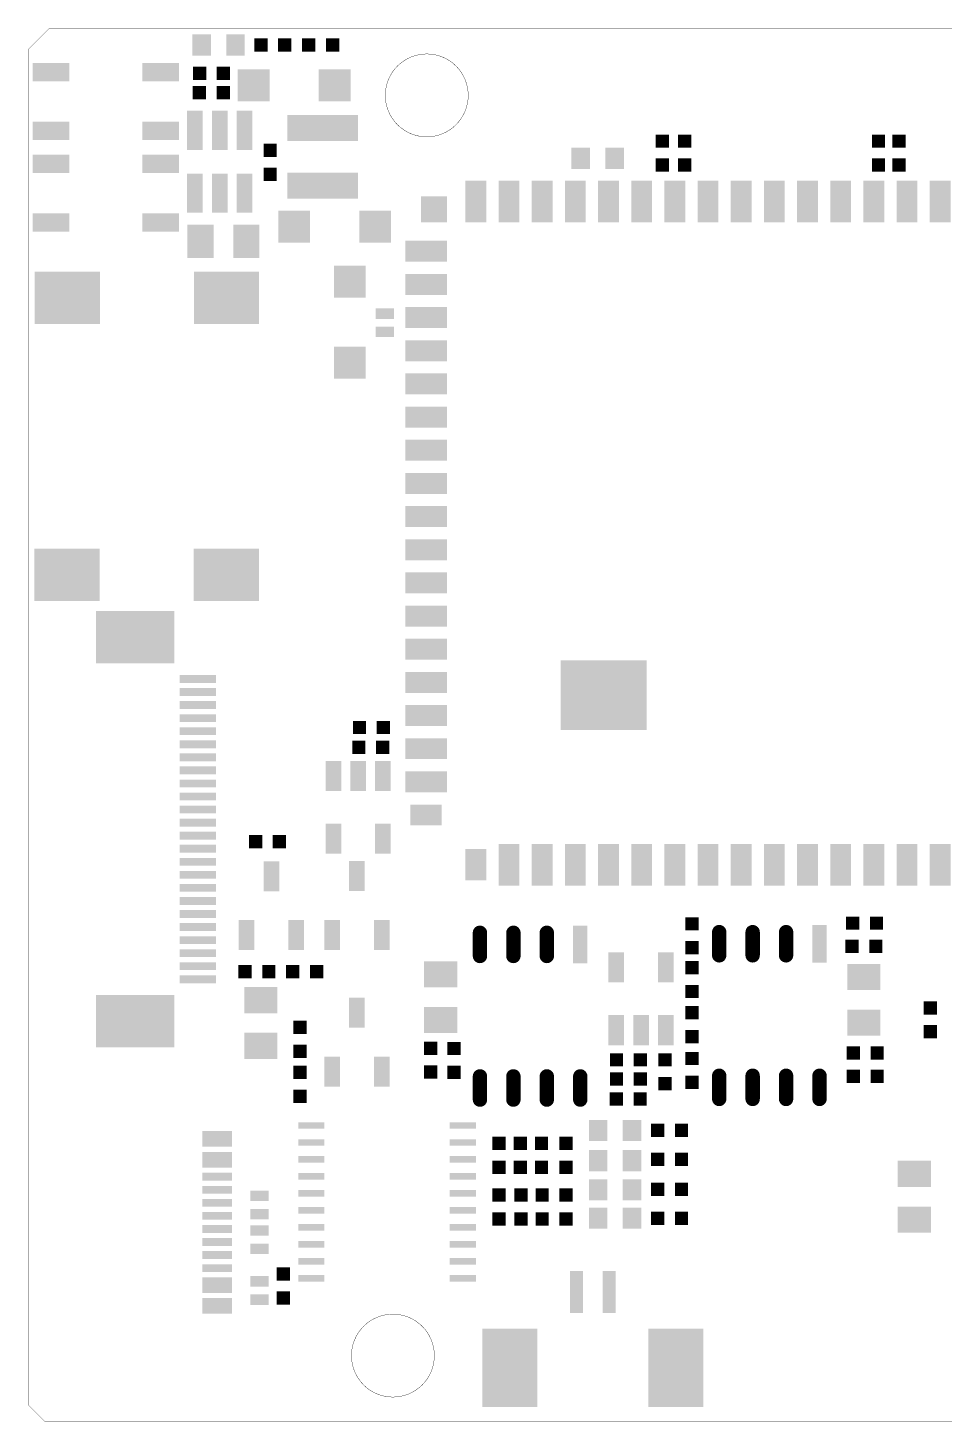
# Model space of a CAD drawing. Header units: millimetres. Extents: x 47.5 to 116.1, y 61.8 to 115.2.
# Drawn here: x 47.5 to 82.6, y 61.8 to 115.2 of the extents above; entities that cross this region are included whole.
import ezdxf

# ---------------------------------------------------------------- set-up
doc = ezdxf.new("R2010")
doc.units = ezdxf.units.MM
doc.layers.add('KeepOutLayer', color=6, linetype='Continuous')
doc.layers.add('TopPaste', color=8, linetype='Continuous')

# ---------------------------------------------------------------- blocks, each defined once
blk = doc.blocks.new('C0805_M_1')
at = {"layer": 'TopPaste'}
for points in [[(-0.093599, -0.635), (0.906399, -0.635), (-0.093599, 0.635), (0.906399, 0.635)], [(1.659001, -0.635), (2.658999, -0.635), (1.659001, 0.635), (2.658999, 0.635)]]:
    blk.add_solid(points, dxfattribs=at)
blk = doc.blocks.new('R0402_M_4')
at = {"layer": 'TopPaste'}
for points in [[(-0.7112, -0.254), (-0.2032, -0.254), (-0.7112, 0.254), (-0.2032, 0.254)], [(0.2032, -0.254), (0.7112, -0.254), (0.2032, 0.254), (0.7112, 0.254)]]:
    blk.add_solid(points, dxfattribs=at)
blk = doc.blocks.new('C0402_M_5')
at = {"layer": 'TopPaste'}
for points in [[(-0.7112, -0.254), (-0.2032, -0.254), (-0.7112, 0.254), (-0.2032, 0.254)], [(0.2032, -0.254), (0.7112, -0.254), (0.2032, 0.254), (0.7112, 0.254)]]:
    blk.add_solid(points, dxfattribs=at)
blk = doc.blocks.new('SOT23_5___6')
at = {"layer": 'TopPaste'}
for points in [[(-1.25, 0.627), (-0.65, 0.627), (-1.25, 1.777), (-0.65, 1.777)], [(0.65, 0.627), (1.25, 0.627), (0.65, 1.777), (1.25, 1.777)], [(-1.25, -1.777), (-0.65, -1.777), (-1.25, -0.627), (-0.65, -0.627)], [(-0.3, -1.777), (0.3, -1.777), (-0.3, -0.627), (0.3, -0.627)], [(0.65, -1.777), (1.25, -1.777), (0.65, -0.627), (1.25, -0.627)]]:
    blk.add_solid(points, dxfattribs=at)
blk = doc.blocks.new('R0402_M_7')
at = {"layer": 'TopPaste'}
for points in [[(-0.7112, -0.254), (-0.2032, -0.254), (-0.7112, 0.254), (-0.2032, 0.254)], [(0.2032, -0.254), (0.7112, -0.254), (0.2032, 0.254), (0.7112, 0.254)]]:
    blk.add_solid(points, dxfattribs=at)
blk = doc.blocks.new('R0402_M_8')
at = {"layer": 'TopPaste'}
for points in [[(-0.7112, -0.254), (-0.2032, -0.254), (-0.7112, 0.254), (-0.2032, 0.254)], [(0.2032, -0.254), (0.7112, -0.254), (0.2032, 0.254), (0.7112, 0.254)]]:
    blk.add_solid(points, dxfattribs=at)
blk = doc.blocks.new('C0402_M_9')
at = {"layer": 'TopPaste'}
for points in [[(-0.7112, -0.254), (-0.2032, -0.254), (-0.7112, 0.254), (-0.2032, 0.254)], [(0.2032, -0.254), (0.7112, -0.254), (0.2032, 0.254), (0.7112, 0.254)]]:
    blk.add_solid(points, dxfattribs=at)
blk = doc.blocks.new('C0402_M_10')
at = {"layer": 'TopPaste'}
for points in [[(-0.7112, -0.254), (-0.2032, -0.254), (-0.7112, 0.254), (-0.2032, 0.254)], [(0.2032, -0.254), (0.7112, -0.254), (0.2032, 0.254), (0.7112, 0.254)]]:
    blk.add_solid(points, dxfattribs=at)
blk = doc.blocks.new('R0402_M_11')
at = {"layer": 'TopPaste'}
for points in [[(-0.7112, -0.254), (-0.2032, -0.254), (-0.7112, 0.254), (-0.2032, 0.254)], [(0.2032, -0.254), (0.7112, -0.254), (0.2032, 0.254), (0.7112, 0.254)]]:
    blk.add_solid(points, dxfattribs=at)
blk = doc.blocks.new('R0402_M_12')
at = {"layer": 'TopPaste'}
for points in [[(-0.7112, -0.254), (-0.2032, -0.254), (-0.7112, 0.254), (-0.2032, 0.254)], [(0.2032, -0.254), (0.7112, -0.254), (0.2032, 0.254), (0.7112, 0.254)]]:
    blk.add_solid(points, dxfattribs=at)
blk = doc.blocks.new('0603_LED_13')
at = {"layer": 'TopPaste'}
for points in [[(-0.294, -0.406), (-0.294, 0.406), (-1.006, -0.406), (-1.006, 0.406)], [(1.006, -0.406), (1.006, 0.406), (0.294, -0.406), (0.294, 0.406)]]:
    blk.add_solid(points, dxfattribs=at)
blk = doc.blocks.new('0603_LED_14')
at = {"layer": 'TopPaste'}
for points in [[(-0.294, -0.406), (-0.294, 0.406), (-1.006, -0.406), (-1.006, 0.406)], [(1.006, -0.406), (1.006, 0.406), (0.294, -0.406), (0.294, 0.406)]]:
    blk.add_solid(points, dxfattribs=at)
blk = doc.blocks.new('K210______15')
at = {"layer": 'TopPaste'}
for points in [[(1.505, 24.6), (2.305, 24.6), (1.505, 26.2), (2.305, 26.2)], [(2.775, 24.6), (3.575, 24.6), (2.775, 26.2), (3.575, 26.2)], [(4.045, 24.6), (4.845, 24.6), (4.045, 26.2), (4.845, 26.2)], [(5.315, 24.6), (6.115, 24.6), (5.315, 26.2), (6.115, 26.2)], [(6.585, 24.6), (7.385, 24.6), (6.585, 26.2), (7.385, 26.2)], [(7.855, 24.6), (8.655, 24.6), (7.855, 26.2), (8.655, 26.2)], [(9.125, 24.6), (9.925, 24.6), (9.125, 26.2), (9.925, 26.2)], [(10.395, 24.6), (11.195, 24.6), (10.395, 26.2), (11.195, 26.2)], [(11.665, 24.6), (12.465, 24.6), (11.665, 26.2), (12.465, 26.2)], [(12.935, 24.6), (13.735, 24.6), (12.935, 26.2), (13.735, 26.2)], [(14.205, 24.6), (15.005, 24.6), (14.205, 26.2), (15.005, 26.2)], [(15.475, 24.6), (16.275, 24.6), (15.475, 26.2), (16.275, 26.2)], [(16.745, 24.6), (17.545, 24.6), (16.745, 26.2), (17.545, 26.2)], [(18.015, 24.6), (18.815, 24.6), (18.015, 26.2), (18.815, 26.2)], [(19.285, 24.6), (20.085, 24.6), (19.285, 26.2), (20.085, 26.2)], [(20.555, 24.6), (21.355, 24.6), (20.555, 26.2), (21.355, 26.2)], [(21.825, 24.6), (22.625, 24.6), (21.825, 26.2), (22.625, 26.2)], [(23.095, 24.6), (23.895, 24.6), (23.095, 26.2), (23.895, 26.2)], [(-0.2, 25.6), (-0.2, 24.6), (0.8, 25.6), (0.8, 24.6)], [(24.6, 25.6), (24.6, 24.6), (25.6, 25.6), (25.6, 24.6)], [(-0.8, 23.895), (-0.8, 23.095), (0.8, 23.895), (0.8, 23.095)], [(24.6, 23.895), (24.6, 23.095), (26.2, 23.895), (26.2, 23.095)], [(-0.8, 22.625), (-0.8, 21.825), (0.8, 22.625), (0.8, 21.825)], [(24.6, 22.625), (24.6, 21.825), (26.2, 22.625), (26.2, 21.825)], [(-0.8, 21.355), (-0.8, 20.555), (0.8, 21.355), (0.8, 20.555)], [(24.6, 21.355), (24.6, 20.555), (26.2, 21.355), (26.2, 20.555)], [(-0.8, 20.085), (-0.8, 19.285), (0.8, 20.085), (0.8, 19.285)], [(24.6, 20.085), (24.6, 19.285), (26.2, 20.085), (26.2, 19.285)], [(-0.8, 18.815), (-0.8, 18.015), (0.8, 18.815), (0.8, 18.015)], [(24.6, 18.815), (24.6, 18.015), (26.2, 18.815), (26.2, 18.015)], [(-0.8, 17.545), (-0.8, 16.745), (0.8, 17.545), (0.8, 16.745)], [(24.6, 17.545), (24.6, 16.745), (26.2, 17.545), (26.2, 16.745)], [(-0.8, 16.275), (-0.8, 15.475), (0.8, 16.275), (0.8, 15.475)], [(24.6, 16.275), (24.6, 15.475), (26.2, 16.275), (26.2, 15.475)], [(-0.8, 15.005), (-0.8, 14.205), (0.8, 15.005), (0.8, 14.205)], [(24.6, 15.005), (24.6, 14.205), (26.2, 15.005), (26.2, 14.205)], [(-0.8, 13.735), (-0.8, 12.935), (0.8, 13.735), (0.8, 12.935)], [(24.6, 13.735), (24.6, 12.935), (26.2, 13.735), (26.2, 12.935)], [(-0.8, 12.465), (-0.8, 11.665), (0.8, 12.465), (0.8, 11.665)], [(24.6, 12.465), (24.6, 11.665), (26.2, 12.465), (26.2, 11.665)], [(-0.8, 11.195), (-0.8, 10.395), (0.8, 11.195), (0.8, 10.395)], [(24.6, 11.195), (24.6, 10.395), (26.2, 11.195), (26.2, 10.395)], [(-0.8, 9.925), (-0.8, 9.125), (0.8, 9.925), (0.8, 9.125)], [(24.6, 9.925), (24.6, 9.125), (26.2, 9.925), (26.2, 9.125)], [(-0.8, 8.655), (-0.8, 7.855), (0.8, 8.655), (0.8, 7.855)], [(24.6, 8.655), (24.6, 7.855), (26.2, 8.655), (26.2, 7.855)], [(17.567, 8.451), (17.567, 5.149), (20.234, 8.451), (20.234, 5.149)], [(-0.8, 7.385), (-0.8, 6.585), (0.8, 7.385), (0.8, 6.585)], [(24.6, 7.385), (24.6, 6.585), (26.2, 7.385), (26.2, 6.585)], [(-0.8, 6.115), (-0.8, 5.315), (0.8, 6.115), (0.8, 5.315)], [(24.6, 6.115), (24.6, 5.315), (26.2, 6.115), (26.2, 5.315)], [(-0.8, 4.845), (-0.8, 4.045), (0.8, 4.845), (0.8, 4.045)], [(24.6, 4.845), (24.6, 4.045), (26.2, 4.845), (26.2, 4.045)], [(-0.8, 3.575), (-0.8, 2.775), (0.8, 3.575), (0.8, 2.775)], [(24.6, 3.575), (24.6, 2.775), (26.2, 3.575), (26.2, 2.775)], [(-0.8, 2.305), (-0.8, 1.505), (0.8, 2.305), (0.8, 1.505)], [(24.8, 2.305), (24.8, 1.505), (26, 2.305), (26, 1.505)], [(-0.2, 0.8), (-0.2, -0.2), (0.8, 0.8), (0.8, -0.2)], [(1.505, -0.8), (2.305, -0.8), (1.505, 0.8), (2.305, 0.8)], [(2.775, -0.8), (3.575, -0.8), (2.775, 0.8), (3.575, 0.8)], [(4.045, -0.8), (4.845, -0.8), (4.045, 0.8), (4.845, 0.8)], [(5.315, -0.8), (6.115, -0.8), (5.315, 0.8), (6.115, 0.8)], [(6.585, -0.8), (7.385, -0.8), (6.585, 0.8), (7.385, 0.8)], [(7.855, -0.8), (8.655, -0.8), (7.855, 0.8), (8.655, 0.8)], [(9.125, -0.8), (9.925, -0.8), (9.125, 0.8), (9.925, 0.8)], [(10.395, -0.8), (11.195, -0.8), (10.395, 0.8), (11.195, 0.8)], [(11.665, -0.8), (12.465, -0.8), (11.665, 0.8), (12.465, 0.8)], [(12.935, -0.8), (13.735, -0.8), (12.935, 0.8), (13.735, 0.8)], [(14.205, -0.8), (15.005, -0.8), (14.205, 0.8), (15.005, 0.8)], [(15.475, -0.8), (16.275, -0.8), (15.475, 0.8), (16.275, 0.8)], [(16.745, -0.8), (17.545, -0.8), (16.745, 0.8), (17.545, 0.8)], [(18.015, -0.8), (18.815, -0.8), (18.015, 0.8), (18.815, 0.8)], [(19.285, -0.8), (20.085, -0.8), (19.285, 0.8), (20.085, 0.8)], [(20.555, -0.8), (21.355, -0.8), (20.555, 0.8), (21.355, 0.8)], [(21.825, -0.8), (22.625, -0.8), (21.825, 0.8), (22.625, 0.8)], [(23.095, -0.6), (23.895, -0.6), (23.095, 0.6), (23.895, 0.6)]]:
    blk.add_solid(points, dxfattribs=at)
blk = doc.blocks.new('1_25MM_SMT_2P_16')
at = {"layer": 'TopPaste'}
for points in [[(-3.6, 1.4), (-1.5, 1.4), (-3.6, 4.4), (-1.5, 4.4)], [(4.85, 4.4), (2.75, 4.4), (4.85, 1.4), (2.75, 1.4)], [(-0.25, -0.8), (0.25, -0.8), (-0.25, 0.8), (0.25, 0.8)], [(1, -0.8), (1.5, -0.8), (1, 0.8), (1.5, 0.8)]]:
    blk.add_solid(points, dxfattribs=at)
blk = doc.blocks.new('SOD_882_17')
at = {"layer": 'TopPaste'}
for points in [[(0.2, 0.35), (-0.2, 0.35), (0.2, -0.35), (-0.2, -0.35)], [(0.9, 0.35), (0.5, 0.35), (0.9, -0.35), (0.5, -0.35)]]:
    blk.add_solid(points, dxfattribs=at)
blk = doc.blocks.new('SOD_882_18')
at = {"layer": 'TopPaste'}
for points in [[(0.2, 0.35), (-0.2, 0.35), (0.2, -0.35), (-0.2, -0.35)], [(0.9, 0.35), (0.5, 0.35), (0.9, -0.35), (0.5, -0.35)]]:
    blk.add_solid(points, dxfattribs=at)
blk = doc.blocks.new('SOD_882_19')
at = {"layer": 'TopPaste'}
for points in [[(0.2, 0.35), (-0.2, 0.35), (0.2, -0.35), (-0.2, -0.35)], [(0.9, 0.35), (0.5, 0.35), (0.9, -0.35), (0.5, -0.35)]]:
    blk.add_solid(points, dxfattribs=at)
blk = doc.blocks.new('SOD_882_20')
at = {"layer": 'TopPaste'}
for points in [[(0.2, 0.35), (-0.2, 0.35), (0.2, -0.35), (-0.2, -0.35)], [(0.9, 0.35), (0.5, 0.35), (0.9, -0.35), (0.5, -0.35)]]:
    blk.add_solid(points, dxfattribs=at)
blk = doc.blocks.new('TSSOP_20_21')
at = {"layer": 'TopPaste'}
for points in [[(0.125, 6.3), (-0.125, 6.3), (0.125, 5.3), (-0.125, 5.3)], [(0.775, 6.3), (0.525, 6.3), (0.775, 5.3), (0.525, 5.3)], [(1.425, 6.3), (1.175, 6.3), (1.425, 5.3), (1.175, 5.3)], [(2.075, 6.3), (1.825, 6.3), (2.075, 5.3), (1.825, 5.3)], [(2.725, 6.3), (2.475, 6.3), (2.725, 5.3), (2.475, 5.3)], [(3.375, 6.3), (3.125, 6.3), (3.375, 5.3), (3.125, 5.3)], [(4.025, 6.3), (3.775, 6.3), (4.025, 5.3), (3.775, 5.3)], [(4.675, 6.3), (4.425, 6.3), (4.675, 5.3), (4.425, 5.3)], [(5.325, 6.3), (5.075, 6.3), (5.325, 5.3), (5.075, 5.3)], [(5.975, 6.3), (5.725, 6.3), (5.975, 5.3), (5.725, 5.3)], [(0.125, 0.5), (-0.125, 0.5), (0.125, -0.5), (-0.125, -0.5)], [(0.775, 0.5), (0.525, 0.5), (0.775, -0.5), (0.525, -0.5)], [(1.425, 0.5), (1.175, 0.5), (1.425, -0.5), (1.175, -0.5)], [(2.075, 0.5), (1.825, 0.5), (2.075, -0.5), (1.825, -0.5)], [(2.725, 0.5), (2.475, 0.5), (2.725, -0.5), (2.475, -0.5)], [(3.375, 0.5), (3.125, 0.5), (3.375, -0.5), (3.125, -0.5)], [(4.025, 0.5), (3.775, 0.5), (4.025, -0.5), (3.775, -0.5)], [(4.675, 0.5), (4.425, 0.5), (4.675, -0.5), (4.425, -0.5)], [(5.325, 0.5), (5.075, 0.5), (5.325, -0.5), (5.075, -0.5)], [(5.975, 0.5), (5.725, 0.5), (5.975, -0.5), (5.725, -0.5)]]:
    blk.add_solid(points, dxfattribs=at)
blk = doc.blocks.new('R0402_M_22')
at = {"layer": 'TopPaste'}
for points in [[(-0.7112, -0.254), (-0.2032, -0.254), (-0.7112, 0.254), (-0.2032, 0.254)], [(0.2032, -0.254), (0.7112, -0.254), (0.2032, 0.254), (0.7112, 0.254)]]:
    blk.add_solid(points, dxfattribs=at)
blk = doc.blocks.new('R0402_M_23')
at = {"layer": 'TopPaste'}
for points in [[(-0.7112, -0.254), (-0.2032, -0.254), (-0.7112, 0.254), (-0.2032, 0.254)], [(0.2032, -0.254), (0.7112, -0.254), (0.2032, 0.254), (0.7112, 0.254)]]:
    blk.add_solid(points, dxfattribs=at)
blk = doc.blocks.new('R0402_M_24')
at = {"layer": 'TopPaste'}
for points in [[(-0.7112, -0.254), (-0.2032, -0.254), (-0.7112, 0.254), (-0.2032, 0.254)], [(0.2032, -0.254), (0.7112, -0.254), (0.2032, 0.254), (0.7112, 0.254)]]:
    blk.add_solid(points, dxfattribs=at)
blk = doc.blocks.new('R0402_M_25')
at = {"layer": 'TopPaste'}
for points in [[(-0.7112, -0.254), (-0.2032, -0.254), (-0.7112, 0.254), (-0.2032, 0.254)], [(0.2032, -0.254), (0.7112, -0.254), (0.2032, 0.254), (0.7112, 0.254)]]:
    blk.add_solid(points, dxfattribs=at)
blk = doc.blocks.new('R0402_M_26')
at = {"layer": 'TopPaste'}
for points in [[(-0.7112, -0.254), (-0.2032, -0.254), (-0.7112, 0.254), (-0.2032, 0.254)], [(0.2032, -0.254), (0.7112, -0.254), (0.2032, 0.254), (0.7112, 0.254)]]:
    blk.add_solid(points, dxfattribs=at)
blk = doc.blocks.new('R0402_M_27')
at = {"layer": 'TopPaste'}
for points in [[(-0.7112, -0.254), (-0.2032, -0.254), (-0.7112, 0.254), (-0.2032, 0.254)], [(0.2032, -0.254), (0.7112, -0.254), (0.2032, 0.254), (0.7112, 0.254)]]:
    blk.add_solid(points, dxfattribs=at)
blk = doc.blocks.new('0603_LED_28')
at = {"layer": 'TopPaste'}
for points in [[(-0.294, -0.406), (-0.294, 0.406), (-1.006, -0.406), (-1.006, 0.406)], [(1.006, -0.406), (1.006, 0.406), (0.294, -0.406), (0.294, 0.406)]]:
    blk.add_solid(points, dxfattribs=at)
blk = doc.blocks.new('0603_LED_29')
at = {"layer": 'TopPaste'}
for points in [[(-0.294, -0.406), (-0.294, 0.406), (-1.006, -0.406), (-1.006, 0.406)], [(1.006, -0.406), (1.006, 0.406), (0.294, -0.406), (0.294, 0.406)]]:
    blk.add_solid(points, dxfattribs=at)
blk = doc.blocks.new('C0402_M_30')
at = {"layer": 'TopPaste'}
for points in [[(-0.7112, -0.254), (-0.2032, -0.254), (-0.7112, 0.254), (-0.2032, 0.254)], [(0.2032, -0.254), (0.7112, -0.254), (0.2032, 0.254), (0.7112, 0.254)]]:
    blk.add_solid(points, dxfattribs=at)
blk = doc.blocks.new('C0402_M_31')
at = {"layer": 'TopPaste'}
for points in [[(-0.7112, -0.254), (-0.2032, -0.254), (-0.7112, 0.254), (-0.2032, 0.254)], [(0.2032, -0.254), (0.7112, -0.254), (0.2032, 0.254), (0.7112, 0.254)]]:
    blk.add_solid(points, dxfattribs=at)
blk = doc.blocks.new('C0402_M_32')
at = {"layer": 'TopPaste'}
for points in [[(-0.7112, -0.254), (-0.2032, -0.254), (-0.7112, 0.254), (-0.2032, 0.254)], [(0.2032, -0.254), (0.7112, -0.254), (0.2032, 0.254), (0.7112, 0.254)]]:
    blk.add_solid(points, dxfattribs=at)
blk = doc.blocks.new('C0402_M_33')
at = {"layer": 'TopPaste'}
for points in [[(-0.7112, -0.254), (-0.2032, -0.254), (-0.7112, 0.254), (-0.2032, 0.254)], [(0.2032, -0.254), (0.7112, -0.254), (0.2032, 0.254), (0.7112, 0.254)]]:
    blk.add_solid(points, dxfattribs=at)
blk = doc.blocks.new('C0402_M_34')
at = {"layer": 'TopPaste'}
for points in [[(-0.7112, -0.254), (-0.2032, -0.254), (-0.7112, 0.254), (-0.2032, 0.254)], [(0.2032, -0.254), (0.7112, -0.254), (0.2032, 0.254), (0.7112, 0.254)]]:
    blk.add_solid(points, dxfattribs=at)
blk = doc.blocks.new('C0805_M_35')
at = {"layer": 'TopPaste'}
for points in [[(-0.093599, -0.635), (0.906399, -0.635), (-0.093599, 0.635), (0.906399, 0.635)], [(1.659001, -0.635), (2.658999, -0.635), (1.659001, 0.635), (2.658999, 0.635)]]:
    blk.add_solid(points, dxfattribs=at)
blk = doc.blocks.new('SOT23_6___36')
at = {"layer": 'TopPaste'}
for points in [[(-1.25, 0.452), (-0.65, 0.452), (-1.25, 1.952), (-0.65, 1.952)], [(-0.3, 0.452), (0.3, 0.452), (-0.3, 1.952), (0.3, 1.952)], [(0.65, 0.452), (1.25, 0.452), (0.65, 1.952), (1.25, 1.952)], [(-1.25, -1.952), (-0.65, -1.952), (-1.25, -0.452), (-0.65, -0.452)], [(-0.3, -1.952), (0.3, -1.952), (-0.3, -0.452), (0.3, -0.452)], [(0.65, -1.952), (1.25, -1.952), (0.65, -0.452), (1.25, -0.452)]]:
    blk.add_solid(points, dxfattribs=at)
blk = doc.blocks.new('R0402_M_41')
at = {"layer": 'TopPaste'}
for points in [[(-0.7112, -0.254), (-0.2032, -0.254), (-0.7112, 0.254), (-0.2032, 0.254)], [(0.2032, -0.254), (0.7112, -0.254), (0.2032, 0.254), (0.7112, 0.254)]]:
    blk.add_solid(points, dxfattribs=at)
blk = doc.blocks.new('R0402_M_42')
at = {"layer": 'TopPaste'}
for points in [[(-0.7112, -0.254), (-0.2032, -0.254), (-0.7112, 0.254), (-0.2032, 0.254)], [(0.2032, -0.254), (0.7112, -0.254), (0.2032, 0.254), (0.7112, 0.254)]]:
    blk.add_solid(points, dxfattribs=at)
blk = doc.blocks.new('NR3015_43')
at = {"layer": 'TopPaste'}
for points in [[(0.5, 1.35), (-0.5, 1.35), (0.5, -1.35), (-0.5, -1.35)], [(2.71, 1.35), (1.71, 1.35), (2.71, -1.35), (1.71, -1.35)]]:
    blk.add_solid(points, dxfattribs=at)
blk = doc.blocks.new('SOD123_FL_44')
at = {"layer": 'TopPaste'}
for points in [[(0.61, -0.61), (0.61, 0.61), (-0.61, -0.61), (-0.61, 0.61)], [(3.71, -0.61), (3.71, 0.61), (2.49, -0.61), (2.49, 0.61)]]:
    blk.add_solid(points, dxfattribs=at)
blk = doc.blocks.new('SOD123_FL_45')
at = {"layer": 'TopPaste'}
for points in [[(0.61, -0.61), (0.61, 0.61), (-0.61, -0.61), (-0.61, 0.61)], [(3.71, -0.61), (3.71, 0.61), (2.49, -0.61), (2.49, 0.61)]]:
    blk.add_solid(points, dxfattribs=at)
blk = doc.blocks.new('C0402_M_46')
at = {"layer": 'TopPaste'}
for points in [[(-0.7112, -0.254), (-0.2032, -0.254), (-0.7112, 0.254), (-0.2032, 0.254)], [(0.2032, -0.254), (0.7112, -0.254), (0.2032, 0.254), (0.7112, 0.254)]]:
    blk.add_solid(points, dxfattribs=at)
blk = doc.blocks.new('R0402_M_55')
at = {"layer": 'TopPaste'}
for points in [[(-0.7112, -0.254), (-0.2032, -0.254), (-0.7112, 0.254), (-0.2032, 0.254)], [(0.2032, -0.254), (0.7112, -0.254), (0.2032, 0.254), (0.7112, 0.254)]]:
    blk.add_solid(points, dxfattribs=at)
blk = doc.blocks.new('0603_LED_56')
at = {"layer": 'TopPaste'}
for points in [[(-0.294, -0.406), (-0.294, 0.406), (-1.006, -0.406), (-1.006, 0.406)], [(1.006, -0.406), (1.006, 0.406), (0.294, -0.406), (0.294, 0.406)]]:
    blk.add_solid(points, dxfattribs=at)
blk = doc.blocks.new('DC_050_57')
at = {"layer": 'TopPaste'}
for points in [[(6.267, 6.3), (3.766, 6.3), (6.267, 4.3), (3.766, 4.3)], [(12.367, 6.3), (9.867, 6.3), (12.367, 4.3), (9.867, 4.3)], [(6.263, -4.3), (3.763, -4.3), (6.263, -6.3), (3.763, -6.3)], [(12.363, -4.3), (9.863, -4.3), (12.363, -6.3), (9.863, -6.3)]]:
    blk.add_solid(points, dxfattribs=at)
blk = doc.blocks.new('SOT23_5___58')
at = {"layer": 'TopPaste'}
for points in [[(-1.25, 0.627), (-0.65, 0.627), (-1.25, 1.777), (-0.65, 1.777)], [(0.65, 0.627), (1.25, 0.627), (0.65, 1.777), (1.25, 1.777)], [(-1.25, -1.777), (-0.65, -1.777), (-1.25, -0.627), (-0.65, -0.627)], [(-0.3, -1.777), (0.3, -1.777), (-0.3, -0.627), (0.3, -0.627)], [(0.65, -1.777), (1.25, -1.777), (0.65, -0.627), (1.25, -0.627)]]:
    blk.add_solid(points, dxfattribs=at)
blk = doc.blocks.new('R0402_M_59')
at = {"layer": 'TopPaste'}
for points in [[(-0.7112, -0.254), (-0.2032, -0.254), (-0.7112, 0.254), (-0.2032, 0.254)], [(0.2032, -0.254), (0.7112, -0.254), (0.2032, 0.254), (0.7112, 0.254)]]:
    blk.add_solid(points, dxfattribs=at)
blk = doc.blocks.new('R0402_M_60')
at = {"layer": 'TopPaste'}
for points in [[(-0.7112, -0.254), (-0.2032, -0.254), (-0.7112, 0.254), (-0.2032, 0.254)], [(0.2032, -0.254), (0.7112, -0.254), (0.2032, 0.254), (0.7112, 0.254)]]:
    blk.add_solid(points, dxfattribs=at)
blk = doc.blocks.new('SOT_23_3_61')
at = {"layer": 'TopPaste'}
for points in [[(-0.561, 0.656), (-0.561, 1.256), (-1.711, 0.656), (-1.711, 1.256)], [(1.689, -0.294), (1.689, 0.306), (0.539, -0.294), (0.539, 0.306)], [(-0.561, -1.244), (-0.561, -0.644), (-1.711, -1.244), (-1.711, -0.644)]]:
    blk.add_solid(points, dxfattribs=at)
blk = doc.blocks.new('SOD123_FL_62')
at = {"layer": 'TopPaste'}
for points in [[(0.61, -0.61), (0.61, 0.61), (-0.61, -0.61), (-0.61, 0.61)], [(3.71, -0.61), (3.71, 0.61), (2.49, -0.61), (2.49, 0.61)]]:
    blk.add_solid(points, dxfattribs=at)
blk = doc.blocks.new('C0402_M_63')
at = {"layer": 'TopPaste'}
for points in [[(-0.7112, -0.254), (-0.2032, -0.254), (-0.7112, 0.254), (-0.2032, 0.254)], [(0.2032, -0.254), (0.7112, -0.254), (0.2032, 0.254), (0.7112, 0.254)]]:
    blk.add_solid(points, dxfattribs=at)
blk = doc.blocks.new('C0603_M_65')
at = {"layer": 'TopPaste'}
for points in [[(0.356, -0.406), (0.356, 0.406), (-0.356, -0.406), (-0.356, 0.406)], [(1.656, -0.406), (1.656, 0.406), (0.944, -0.406), (0.944, 0.406)]]:
    blk.add_solid(points, dxfattribs=at)
blk = doc.blocks.new('R0402_M_67')
at = {"layer": 'TopPaste'}
for points in [[(-0.7112, -0.254), (-0.2032, -0.254), (-0.7112, 0.254), (-0.2032, 0.254)], [(0.2032, -0.254), (0.7112, -0.254), (0.2032, 0.254), (0.7112, 0.254)]]:
    blk.add_solid(points, dxfattribs=at)
blk = doc.blocks.new('R0402_M_68')
at = {"layer": 'TopPaste'}
for points in [[(-0.7112, -0.254), (-0.2032, -0.254), (-0.7112, 0.254), (-0.2032, 0.254)], [(0.2032, -0.254), (0.7112, -0.254), (0.2032, 0.254), (0.7112, 0.254)]]:
    blk.add_solid(points, dxfattribs=at)
blk = doc.blocks.new('C0805_M_70')
at = {"layer": 'TopPaste'}
for points in [[(-0.093599, -0.635), (0.906399, -0.635), (-0.093599, 0.635), (0.906399, 0.635)], [(1.659001, -0.635), (2.658999, -0.635), (1.659001, 0.635), (2.658999, 0.635)]]:
    blk.add_solid(points, dxfattribs=at)
blk = doc.blocks.new('SOT_23_3_72')
at = {"layer": 'TopPaste'}
for points in [[(-0.561, 0.656), (-0.561, 1.256), (-1.711, 0.656), (-1.711, 1.256)], [(1.689, -0.294), (1.689, 0.306), (0.539, -0.294), (0.539, 0.306)], [(-0.561, -1.244), (-0.561, -0.644), (-1.711, -1.244), (-1.711, -0.644)]]:
    blk.add_solid(points, dxfattribs=at)
blk = doc.blocks.new('SO_8N_74')
at = {"layer": 'TopPaste', "const_width": 0.55}
for points in [[(5.945, 0), (5.055, 0)], [(0.445, -1.28), (-0.445, -1.28)], [(5.945, -1.28), (5.055, -1.28)], [(0.445, -2.56), (-0.445, -2.56)], [(5.945, -2.56), (5.055, -2.56)], [(0.445, -3.84), (-0.445, -3.84)], [(5.945, -3.84), (5.055, -3.84)]]:
    blk.add_lwpolyline(points, dxfattribs=at)
at = {"layer": 'TopPaste', "const_width": 0.275}
for points in [[(4.917, 0, 1), (5.192, 0, 1)], [(5.807, 0, 1), (6.082, 0, 1)], [(-0.582, -1.28, 1), (-0.307, -1.28, 1)], [(0.307, -1.28, 1), (0.582, -1.28, 1)], [(4.917, -1.28, 1), (5.192, -1.28, 1)], [(5.807, -1.28, 1), (6.082, -1.28, 1)], [(-0.582, -2.56, 1), (-0.307, -2.56, 1)], [(0.307, -2.56, 1), (0.582, -2.56, 1)], [(4.917, -2.56, 1), (5.192, -2.56, 1)], [(5.807, -2.56, 1), (6.082, -2.56, 1)], [(-0.582, -3.84, 1), (-0.307, -3.84, 1)], [(0.307, -3.84, 1), (0.582, -3.84, 1)], [(4.917, -3.84, 1), (5.192, -3.84, 1)], [(5.807, -3.84, 1), (6.082, -3.84, 1)]]:
    blk.add_lwpolyline(points, format="xyb", close=True, dxfattribs=at)
at = {"layer": 'TopPaste'}
blk.add_solid([(-0.72, -0.275), (0.72, -0.275), (-0.72, 0.275), (0.72, 0.275)], dxfattribs=at)
blk = doc.blocks.new('SO_8N_75')
at = {"layer": 'TopPaste', "const_width": 0.55}
for points in [[(5.945, 0), (5.055, 0)], [(0.445, -1.28), (-0.445, -1.28)], [(5.945, -1.28), (5.055, -1.28)], [(0.445, -2.56), (-0.445, -2.56)], [(5.945, -2.56), (5.055, -2.56)], [(0.445, -3.84), (-0.445, -3.84)], [(5.945, -3.84), (5.055, -3.84)]]:
    blk.add_lwpolyline(points, dxfattribs=at)
at = {"layer": 'TopPaste', "const_width": 0.275}
for points in [[(4.917, 0, 1), (5.192, 0, 1)], [(5.807, 0, 1), (6.082, 0, 1)], [(-0.582, -1.28, 1), (-0.307, -1.28, 1)], [(0.307, -1.28, 1), (0.582, -1.28, 1)], [(4.917, -1.28, 1), (5.192, -1.28, 1)], [(5.807, -1.28, 1), (6.082, -1.28, 1)], [(-0.582, -2.56, 1), (-0.307, -2.56, 1)], [(0.307, -2.56, 1), (0.582, -2.56, 1)], [(4.917, -2.56, 1), (5.192, -2.56, 1)], [(5.807, -2.56, 1), (6.082, -2.56, 1)], [(-0.582, -3.84, 1), (-0.307, -3.84, 1)], [(0.307, -3.84, 1), (0.582, -3.84, 1)], [(4.917, -3.84, 1), (5.192, -3.84, 1)], [(5.807, -3.84, 1), (6.082, -3.84, 1)]]:
    blk.add_lwpolyline(points, format="xyb", close=True, dxfattribs=at)
at = {"layer": 'TopPaste'}
blk.add_solid([(-0.72, -0.275), (0.72, -0.275), (-0.72, 0.275), (0.72, 0.275)], dxfattribs=at)
blk = doc.blocks.new('___4_3_4_77')
at = {"layer": 'TopPaste'}
for points in [[(0.9, 0.35), (-0.5, 0.35), (0.9, -0.35), (-0.5, -0.35)], [(5.1, 0.35), (3.7, 0.35), (5.1, -0.35), (3.7, -0.35)], [(0.9, -1.9), (-0.5, -1.9), (0.9, -2.6), (-0.5, -2.6)], [(5.1, -1.9), (3.7, -1.9), (5.1, -2.6), (3.7, -2.6)]]:
    blk.add_solid(points, dxfattribs=at)
blk = doc.blocks.new('___4_3_4_78')
at = {"layer": 'TopPaste'}
for points in [[(0.9, 0.35), (-0.5, 0.35), (0.9, -0.35), (-0.5, -0.35)], [(5.1, 0.35), (3.7, 0.35), (5.1, -0.35), (3.7, -0.35)], [(0.9, -1.9), (-0.5, -1.9), (0.9, -2.6), (-0.5, -2.6)], [(5.1, -1.9), (3.7, -1.9), (5.1, -2.6), (3.7, -2.6)]]:
    blk.add_solid(points, dxfattribs=at)
blk = doc.blocks.new('R0402_M_81')
at = {"layer": 'TopPaste'}
for points in [[(-0.7112, -0.254), (-0.2032, -0.254), (-0.7112, 0.254), (-0.2032, 0.254)], [(0.2032, -0.254), (0.7112, -0.254), (0.2032, 0.254), (0.7112, 0.254)]]:
    blk.add_solid(points, dxfattribs=at)
blk = doc.blocks.new('R0402_M_82')
at = {"layer": 'TopPaste'}
for points in [[(-0.7112, -0.254), (-0.2032, -0.254), (-0.7112, 0.254), (-0.2032, 0.254)], [(0.2032, -0.254), (0.7112, -0.254), (0.2032, 0.254), (0.7112, 0.254)]]:
    blk.add_solid(points, dxfattribs=at)
blk = doc.blocks.new('R0402_M_83')
at = {"layer": 'TopPaste'}
for points in [[(-0.7112, -0.254), (-0.2032, -0.254), (-0.7112, 0.254), (-0.2032, 0.254)], [(0.2032, -0.254), (0.7112, -0.254), (0.2032, 0.254), (0.7112, 0.254)]]:
    blk.add_solid(points, dxfattribs=at)
blk = doc.blocks.new('R0402_M_84')
at = {"layer": 'TopPaste'}
for points in [[(-0.7112, -0.254), (-0.2032, -0.254), (-0.7112, 0.254), (-0.2032, 0.254)], [(0.2032, -0.254), (0.7112, -0.254), (0.2032, 0.254), (0.7112, 0.254)]]:
    blk.add_solid(points, dxfattribs=at)
blk = doc.blocks.new('R0402_M_85')
at = {"layer": 'TopPaste'}
for points in [[(-0.7112, -0.254), (-0.2032, -0.254), (-0.7112, 0.254), (-0.2032, 0.254)], [(0.2032, -0.254), (0.7112, -0.254), (0.2032, 0.254), (0.7112, 0.254)]]:
    blk.add_solid(points, dxfattribs=at)
blk = doc.blocks.new('R0402_M_86')
at = {"layer": 'TopPaste'}
for points in [[(-0.7112, -0.254), (-0.2032, -0.254), (-0.7112, 0.254), (-0.2032, 0.254)], [(0.2032, -0.254), (0.7112, -0.254), (0.2032, 0.254), (0.7112, 0.254)]]:
    blk.add_solid(points, dxfattribs=at)
blk = doc.blocks.new('R0402_M_87')
at = {"layer": 'TopPaste'}
for points in [[(-0.7112, -0.254), (-0.2032, -0.254), (-0.7112, 0.254), (-0.2032, 0.254)], [(0.2032, -0.254), (0.7112, -0.254), (0.2032, 0.254), (0.7112, 0.254)]]:
    blk.add_solid(points, dxfattribs=at)
blk = doc.blocks.new('SOT_23_3___88')
at = {"layer": 'TopPaste'}
for points in [[(-0.561, 0.656), (-0.561, 1.256), (-1.711, 0.656), (-1.711, 1.256)], [(1.689, -0.294), (1.689, 0.306), (0.539, -0.294), (0.539, 0.306)], [(-0.561, -1.244), (-0.561, -0.644), (-1.711, -1.244), (-1.711, -0.644)]]:
    blk.add_solid(points, dxfattribs=at)
blk = doc.blocks.new('USB_C_95')
at = {"layer": 'TopPaste'}
for points in [[(-3.5, -0.57), (-3.2, -0.57), (-3.5, 0.57), (-3.2, 0.57)], [(-3.2, -0.57), (-2.9, -0.57), (-3.2, 0.57), (-2.9, 0.57)], [(-2.7, -0.57), (-2.4, -0.57), (-2.7, 0.57), (-2.4, 0.57)], [(-2.4, -0.57), (-2.1, -0.57), (-2.4, 0.57), (-2.1, 0.57)], [(-1.9, -0.57), (-1.6, -0.57), (-1.9, 0.57), (-1.6, 0.57)], [(-1.4, -0.57), (-1.1, -0.57), (-1.4, 0.57), (-1.1, 0.57)], [(-0.9, -0.57), (-0.6, -0.57), (-0.9, 0.57), (-0.6, 0.57)], [(-0.4, -0.57), (-0.1, -0.57), (-0.4, 0.57), (-0.1, 0.57)], [(0.1, -0.57), (0.4, -0.57), (0.1, 0.57), (0.4, 0.57)], [(0.6, -0.57), (0.9, -0.57), (0.6, 0.57), (0.9, 0.57)], [(1.1, -0.57), (1.4, -0.57), (1.1, 0.57), (1.4, 0.57)], [(1.6, -0.57), (1.9, -0.57), (1.6, 0.57), (1.9, 0.57)], [(2.1, -0.57), (2.4, -0.57), (2.1, 0.57), (2.4, 0.57)], [(2.4, -0.57), (2.7, -0.57), (2.4, 0.57), (2.7, 0.57)], [(2.9, -0.57), (3.2, -0.57), (2.9, 0.57), (3.2, 0.57)], [(3.2, -0.57), (3.5, -0.57), (3.2, 0.57), (3.5, 0.57)]]:
    blk.add_solid(points, dxfattribs=at)
blk = doc.blocks.new('FPC_24P_0_5__96')
at = {"layer": 'TopPaste'}
for points in [[(2.35, 1.6), (2.65, 1.6), (2.35, 3), (2.65, 3)], [(2.85, 1.6), (3.15, 1.6), (2.85, 3), (3.15, 3)], [(3.35, 1.6), (3.65, 1.6), (3.35, 3), (3.65, 3)], [(3.85, 1.6), (4.15, 1.6), (3.85, 3), (4.15, 3)], [(4.35, 1.6), (4.65, 1.6), (4.35, 3), (4.65, 3)], [(4.85, 1.6), (5.15, 1.6), (4.85, 3), (5.15, 3)], [(5.65, 3), (5.35, 3), (5.65, 1.6), (5.35, 1.6)], [(6.15, 3), (5.85, 3), (6.15, 1.6), (5.85, 1.6)], [(6.65, 3), (6.35, 3), (6.65, 1.6), (6.35, 1.6)], [(7.15, 3), (6.85, 3), (7.15, 1.6), (6.85, 1.6)], [(7.65, 3), (7.35, 3), (7.65, 1.6), (7.35, 1.6)], [(8.15, 3), (7.85, 3), (8.15, 1.6), (7.85, 1.6)], [(8.65, 3), (8.35, 3), (8.65, 1.6), (8.35, 1.6)], [(9.15, 3), (8.85, 3), (9.15, 1.6), (8.85, 1.6)], [(9.65, 3), (9.35, 3), (9.65, 1.6), (9.35, 1.6)], [(10.15, 3), (9.85, 3), (10.15, 1.6), (9.85, 1.6)], [(10.65, 3), (10.35, 3), (10.65, 1.6), (10.35, 1.6)], [(11.15, 3), (10.85, 3), (11.15, 1.6), (10.85, 1.6)], [(11.65, 3), (11.35, 3), (11.65, 1.6), (11.35, 1.6)], [(12.15, 3), (11.85, 3), (12.15, 1.6), (11.85, 1.6)], [(12.65, 3), (12.35, 3), (12.65, 1.6), (12.35, 1.6)], [(13.15, 3), (12.85, 3), (13.15, 1.6), (12.85, 1.6)], [(13.65, 3), (13.35, 3), (13.65, 1.6), (13.35, 1.6)], [(14.15, 3), (13.85, 3), (14.15, 1.6), (13.85, 1.6)], [(-0.1, -1.6), (1.9, -1.6), (-0.1, 1.4), (1.9, 1.4)], [(14.6, -1.6), (16.6, -1.6), (14.6, 1.4), (16.6, 1.4)]]:
    blk.add_solid(points, dxfattribs=at)
blk = doc.blocks.new('R0402_M_98')
at = {"layer": 'TopPaste'}
for points in [[(-0.7112, -0.254), (-0.2032, -0.254), (-0.7112, 0.254), (-0.2032, 0.254)], [(0.2032, -0.254), (0.7112, -0.254), (0.2032, 0.254), (0.7112, 0.254)]]:
    blk.add_solid(points, dxfattribs=at)
blk = doc.blocks.new('R0402_M_99')
at = {"layer": 'TopPaste'}
for points in [[(-0.7112, -0.254), (-0.2032, -0.254), (-0.7112, 0.254), (-0.2032, 0.254)], [(0.2032, -0.254), (0.7112, -0.254), (0.2032, 0.254), (0.7112, 0.254)]]:
    blk.add_solid(points, dxfattribs=at)
blk = doc.blocks.new('C0805_M_100')
at = {"layer": 'TopPaste'}
for points in [[(-0.093599, -0.635), (0.906399, -0.635), (-0.093599, 0.635), (0.906399, 0.635)], [(1.659001, -0.635), (2.658999, -0.635), (1.659001, 0.635), (2.658999, 0.635)]]:
    blk.add_solid(points, dxfattribs=at)
blk = doc.blocks.new('C0402_M_102')
at = {"layer": 'TopPaste'}
for points in [[(-0.7112, -0.254), (-0.2032, -0.254), (-0.7112, 0.254), (-0.2032, 0.254)], [(0.2032, -0.254), (0.7112, -0.254), (0.2032, 0.254), (0.7112, 0.254)]]:
    blk.add_solid(points, dxfattribs=at)
blk = doc.blocks.new('C0805_M_103')
at = {"layer": 'TopPaste'}
for points in [[(-0.093599, -0.635), (0.906399, -0.635), (-0.093599, 0.635), (0.906399, 0.635)], [(1.659001, -0.635), (2.658999, -0.635), (1.659001, 0.635), (2.658999, 0.635)]]:
    blk.add_solid(points, dxfattribs=at)
blk = doc.blocks.new('C0402_M_104')
at = {"layer": 'TopPaste'}
for points in [[(-0.7112, -0.254), (-0.2032, -0.254), (-0.7112, 0.254), (-0.2032, 0.254)], [(0.2032, -0.254), (0.7112, -0.254), (0.2032, 0.254), (0.7112, 0.254)]]:
    blk.add_solid(points, dxfattribs=at)
blk = doc.blocks.new('C0402_M_105')
at = {"layer": 'TopPaste'}
for points in [[(-0.7112, -0.254), (-0.2032, -0.254), (-0.7112, 0.254), (-0.2032, 0.254)], [(0.2032, -0.254), (0.7112, -0.254), (0.2032, 0.254), (0.7112, 0.254)]]:
    blk.add_solid(points, dxfattribs=at)
blk = doc.blocks.new('C0402_M_106')
at = {"layer": 'TopPaste'}
for points in [[(-0.7112, -0.254), (-0.2032, -0.254), (-0.7112, 0.254), (-0.2032, 0.254)], [(0.2032, -0.254), (0.7112, -0.254), (0.2032, 0.254), (0.7112, 0.254)]]:
    blk.add_solid(points, dxfattribs=at)
blk = doc.blocks.new('C0402_M_107')
at = {"layer": 'TopPaste'}
for points in [[(-0.7112, -0.254), (-0.2032, -0.254), (-0.7112, 0.254), (-0.2032, 0.254)], [(0.2032, -0.254), (0.7112, -0.254), (0.2032, 0.254), (0.7112, 0.254)]]:
    blk.add_solid(points, dxfattribs=at)
blk = doc.blocks.new('C0402_M_108')
at = {"layer": 'TopPaste'}
for points in [[(-0.7112, -0.254), (-0.2032, -0.254), (-0.7112, 0.254), (-0.2032, 0.254)], [(0.2032, -0.254), (0.7112, -0.254), (0.2032, 0.254), (0.7112, 0.254)]]:
    blk.add_solid(points, dxfattribs=at)
blk = doc.blocks.new('C0402_M_112')
at = {"layer": 'TopPaste'}
for points in [[(-0.7112, -0.254), (-0.2032, -0.254), (-0.7112, 0.254), (-0.2032, 0.254)], [(0.2032, -0.254), (0.7112, -0.254), (0.2032, 0.254), (0.7112, 0.254)]]:
    blk.add_solid(points, dxfattribs=at)

msp = doc.modelspace()

# ---------------------------------------------------------------- linework, layer by layer
at = {"layer": 'KeepOutLayer', "const_width": 0.0127}
for points in [[(47.498, 114.402), (48.324, 115.227)], [(48.324, 115.227), (112.003, 115.227)], [(47.498, 62.509), (47.498, 114.402)], [(47.498, 62.509), (48.158, 61.849)], [(48.158, 61.849), (112.751, 61.849)]]:
    msp.add_lwpolyline(points, dxfattribs=at)
at = {"layer": 'KeepOutLayer'}
for points, const_width in [([(48.321, 115.227, 1), (48.327, 115.227, 1)], 0.00635), ([(48.321, 115.227, 1), (48.327, 115.227, 1)], 0.00635), ([(47.495, 114.402, 1), (47.501, 114.402, 1)], 0.00635), ([(47.495, 114.402, 1), (47.501, 114.402, 1)], 0.00635), ([(64.351, 112.649, 1), (61.176, 112.649, 1)], 0.0127), ([(61.173, 112.649, 1), (61.179, 112.649, 1)], 0.00635), ([(64.348, 112.649, 1), (64.354, 112.649, 1)], 0.00635), ([(63.055, 64.389, 1), (59.88, 64.389, 1)], 0.0127), ([(59.877, 64.389, 1), (59.884, 64.389, 1)], 0.00635), ([(63.052, 64.389, 1), (63.059, 64.389, 1)], 0.00635), ([(47.495, 62.509, 1), (47.501, 62.509, 1)], 0.00635), ([(47.495, 62.509, 1), (47.501, 62.509, 1)], 0.00635), ([(48.155, 61.849, 1), (48.162, 61.849, 1)], 0.00635), ([(48.155, 61.849, 1), (48.162, 61.849, 1)], 0.00635)]:
    msp.add_lwpolyline(points, format="xyb", close=True, dxfattribs=dict(at, const_width=const_width))

# ---------------------------------------------------------------- block references
for name, p, rotation in [('0603_LED_56', (54.791, 114.581), 180), ('R0402_M_55', (56.87, 114.581), 360), ('C0402_M_63', (58.702, 114.581), 360), ('R0402_M_42', (54.522, 113.49), 360), ('SOD123_FL_45', (59.236, 113.031), 180), ('R0402_M_41', (54.514, 112.753), 180), ('SOT23_6___36', (54.839, 110.109), 180), ('NR3015_43', (58.776, 111.404), 270), ('R0402_M_67', (71.78, 110.439), 270), ('R0402_M_68', (72.644, 110.439), 270), ('R0402_M_87', (80.061, 110.439), 90), ('R0402_M_86', (80.848, 110.439), 90), ('C0402_M_46', (56.769, 110.084), 90), ('C0603_M_65', (69.956, 110.236), 180), ('K210______15', (62.738, 108.585), 270), ('SOD123_FL_44', (60.786, 107.62), 180), ('C0805_M_35', (56.261, 107.061), 180), ('DC_050_57', (43.98, 99.593), 360), ('SOD123_FL_62', (59.817, 102.412), 90), ('SOD_882_17', (61.163, 104.292), 270), ('FPC_24P_0_5__96', (51.7, 92.801), 270), ('R0402_M_60', (60.645, 88.443), 180), ('R0402_M_59', (60.62, 87.681), 360), ('SOT23_5___58', (60.137, 85.389), 180), ('R0402_M_84', (56.667, 84.074), 180), ('SOT_23_3___88', (56.82, 81.632), 90), ('SOT_23_3_61', (60.096, 81.636), 90), ('R0402_M_4', (72.923, 80.467), 270), ('R0402_M_82', (79.527, 80.95), 180), ('SO_8N_75', (68.641, 80.137), 270), ('SO_8N_74', (77.802, 80.162), 270), ('C0402_M_108', (79.502, 80.061), 360), ('R0402_M_85', (56.261, 79.096), 360), ('C0402_M_112', (58.09, 79.096), 360), ('C0805_M_103', (63.297, 76.835), 90), ('C0402_M_5', (72.923, 78.791), 270), ('C0805_M_1', (79.502, 76.733), 90), ('C0805_M_100', (56.413, 75.844), 90), ('SOT_23_3_72', (60.096, 76.403), 90), ('C0402_M_107', (82.044, 77.248), 270), ('C0402_M_106', (72.923, 77.064), 90), ('C0402_M_104', (57.912, 76.501), 270), ('C0402_M_105', (62.916, 75.703), 270), ('C0402_M_102', (63.805, 75.692), 270), ('C0402_M_9', (70.485, 75.717), 360), ('C0402_M_10', (71.882, 75.26), 270), ('R0402_M_81', (72.923, 75.311), 90), ('R0402_M_98', (79.553, 75.975), 360), ('R0402_M_83', (57.912, 74.778), 270), ('R0402_M_99', (79.553, 75.086), 360), ('R0402_M_7', (70.485, 74.981), 360), ('R0402_M_8', (70.477, 74.219), 180), ('TSSOP_20_21', (64.144, 67.352), 90), ('0603_LED_13', (69.977, 73.012), 180), ('R0402_M_11', (72.06, 73.019), 360), ('USB_C_95', (54.737, 69.49), 270), ('C0402_M_33', (65.532, 72.06), 270), ('R0402_M_27', (66.345, 72.06), 90), ('C0402_M_32', (67.158, 72.06), 90), ('R0402_M_26', (68.097, 72.06), 270), ('0603_LED_14', (69.977, 71.856), 180), ('R0402_M_12', (72.06, 71.901), 360), ('C0805_M_70', (81.432, 71.755), 270), ('0603_LED_29', (69.977, 70.739), 180), ('R0402_M_23', (72.06, 70.758), 360), ('SOD_882_20', (56.363, 70.51), 270), ('C0402_M_31', (65.532, 70.079), 270), ('R0402_M_25', (66.37, 70.079), 90), ('C0402_M_30', (67.183, 70.079), 90), ('R0402_M_24', (68.097, 70.079), 270), ('0603_LED_28', (69.977, 69.653), 180), ('R0402_M_22', (72.06, 69.647), 360), ('SOD_882_19', (56.363, 68.478), 90), ('SOD_882_18', (56.363, 66.533), 90), ('C0402_M_34', (57.275, 67.056), 270), ('1_25MM_SMT_2P_16', (69.748, 66.827), 180)]:
    msp.add_blockref(name, p, dxfattribs=dict(rotation=rotation))
for name, p in [('___4_3_4_78', (48.178, 113.538)), ('___4_3_4_77', (48.178, 110.033)), ('SOT23_5___6', (70.968, 78.054))]:
    msp.add_blockref(name, p)

doc.saveas('drawing.dxf')
